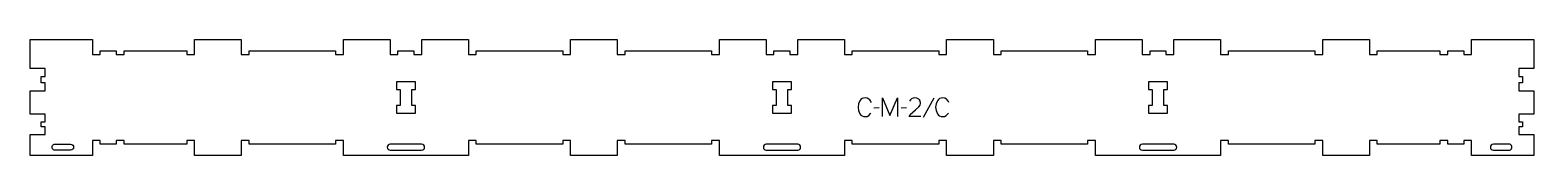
# Model space of a CAD drawing. Header units: millimetres. Extents: x -1200 to 1200, y -92 to 93.
import ezdxf

# ---------------------------------------------------------------- set-up
doc = ezdxf.new("R2010")
doc.units = ezdxf.units.MM
for name, color, linetype, true_color in [('1_ANYTOOL_1MMDEEP_LABELS_S', 2, 'Continuous', 0xffff00), ('3_ANYTOOL_CUTTHROUGH_INSID', 4, 'Continuous', 0x00ffff), ('4_ANYTOOL_CUTTHROUGH_OUTSI', 5, 'Continuous', 0x0000ff)]:
    doc.layers.add(name, color=color, linetype=linetype, true_color=true_color)

msp = doc.modelspace()

# ---------------------------------------------------------------- linework, layer by layer
at = {"layer": '1_ANYTOOL_1MMDEEP_LABELS_S'}
for p, q in [((155.2, -16.1), (146.4, -16.2)), ((198.7, -16.1), (189.9, -16.2)), ((242.5, -0.5), (225.3, -31.2))]:
    msp.add_line(p, q, dxfattribs=at)
for points in [[(142.6, -7.5, 0.131103), (138.8, -2.1), (136, -0.5), (132.7, 0), (130.1, -0.3), (127.8, -1.2), (125.9, -2.7), (124.3, -4.7), (122.3, -9.6), (121.6, -15), (122.3, -20.4), (124.4, -25.3), (126, -27.4), (128, -28.8), (130.3, -29.7), (133, -30), (135.9, -29.6), (138.3, -28.4), (141.9, -24.2)], [(266.1, -7.5, 0.131103), (262.3, -2.1), (259.6, -0.5), (256.3, 0), (253.7, -0.3), (251.4, -1.2), (249.5, -2.7), (247.9, -4.7), (245.8, -9.6), (245.1, -15), (245.8, -20.4), (247.9, -25.3), (249.6, -27.4), (251.5, -28.8), (253.9, -29.7), (256.6, -30), (259.4, -29.6), (261.8, -28.4), (265.4, -24.2)]]:
    msp.add_lwpolyline(points, format="xyb", dxfattribs=at)
for points in [[(160.3, -30), (160.3, 0), (172.3, -28.4), (184.3, -0.1), (184.3, -30)], [(221.3, -30), (203, -29.9), (204.5, -26.5), (213, -19.1), (218.5, -14.4), (220.2, -11.6), (220.8, -8.2), (220.2, -4.7), (219.4, -3.3), (218.3, -2.1), (215.4, -0.5), (211.9, 0), (209.1, -0.3), (206.8, -1.3), (204.9, -2.9), (203.4, -5.1)]]:
    msp.add_lwpolyline(points, dxfattribs=at)
at = {"layer": '3_ANYTOOL_CUTTHROUGH_INSID'}
for points in [[(-609.3, 13.4), (-609.3, -12.1), (-615.3, -12.1), (-615.3, -24.6), (-584.8, -24.6), (-584.8, -12.1), (-590.8, -12.1), (-590.8, 13.4), (-584.8, 13.4), (-584.8, 25.9), (-615.3, 25.9), (-615.3, 13.4)], [(-9.3, 13.4), (-9.3, -12.1), (-15.3, -12.1), (-15.3, -24.6), (15.2, -24.6), (15.2, -12.1), (9.2, -12.1), (9.2, 13.4), (15.2, 13.4), (15.2, 25.9), (-15.3, 25.9), (-15.3, 13.4)], [(590.7, 13.4), (590.7, -12.1), (584.7, -12.1), (584.7, -24.6), (615.2, -24.6), (615.2, -12.1), (609.2, -12.1), (609.2, 13.4), (615.2, 13.4), (615.2, 25.9), (584.7, 25.9), (584.7, 13.4)]]:
    msp.add_lwpolyline(points, close=True, dxfattribs=at)
for points in [[(-1135, -83.6), (-1160.7, -83.6), (-1161.5, -83.5), (-1162.3, -83.3), (-1163, -82.8), (-1164.1, -81.4), (-1164.7, -79.7), (-1164.7, -78), (-1164.1, -76.3), (-1163, -74.9), (-1162.3, -74.5), (-1161.5, -74.2), (-1160.7, -74.1), (-1135, -74.1, -1)], [(-625, -83.6), (-575, -83.6, 1), (-575, -74.1), (-625, -74.1, 1)], [(-25, -83.6), (25, -83.6, 1), (25, -74.1), (-25, -74.1, 1)], [(575, -83.6), (625, -83.6, 1), (625, -74.1), (575, -74.1, 1)], [(1135, -83.6), (1160.7, -83.6), (1161.5, -83.5), (1162.3, -83.3), (1163, -82.8), (1164.1, -81.4), (1164.7, -79.7), (1164.7, -78), (1164.1, -76.3), (1163, -74.9), (1162.3, -74.5), (1161.5, -74.2), (1160.7, -74.1), (1135, -74.1, 1)]]:
    msp.add_lwpolyline(points, format="xyb", close=True, dxfattribs=at)
at = {"layer": '4_ANYTOOL_CUTTHROUGH_OUTSI'}
msp.add_lwpolyline([(1199.7, 93.4), (1199.7, 46.9), (1176, 46.9, 0.414214), (1175.7, 46.6), (1175.7, 34.6, 0.414214), (1176, 34.4), (1181.7, 34.4), (1181.7, 23.9), (1176, 23.9, 0.414214), (1175.7, 23.6), (1175.7, 11.6, 0.414214), (1176, 11.4), (1199.7, 11.4), (1199.7, -26), (1176, -26, 0.414214), (1175.7, -26.3), (1175.7, -38.3, 0.414214), (1176, -38.5), (1181.7, -38.5), (1181.7, -46.1), (1176, -46.1, 0.414214), (1175.7, -46.4), (1175.7, -58.4, 0.414214), (1176, -58.6), (1199.7, -58.6), (1199.7, -92.1), (1100.2, -92.1), (1100.2, -68.4, 0.414214), (1100, -68.1), (1088, -68.1, 0.414214), (1087.7, -68.4), (1087.7, -74.1), (1062.2, -74.1), (1062.2, -68.4, 0.414214), (1062, -68.1), (1050, -68.1, 0.414214), (1049.7, -68.4), (1049.7, -74.1), (949.7, -74.1), (949.7, -68.4, 0.414214), (949.5, -68.1), (937.5, -68.1, 0.414214), (937.2, -68.4), (937.2, -92.1), (862.7, -92.1), (862.7, -68.4, 0.414214), (862.5, -68.1), (850.5, -68.1, 0.414214), (850.2, -68.4), (850.2, -74.1), (712.2, -74.1), (712.2, -68.4, 0.414214), (712, -68.1), (700, -68.1, 0.414214), (699.7, -68.4), (699.7, -92.1), (500.2, -92.1), (500.2, -68.4, 0.414214), (500, -68.1), (488, -68.1, 0.414214), (487.7, -68.4), (487.7, -74.1), (349.7, -74.1), (349.7, -68.4, 0.414214), (349.5, -68.1), (337.5, -68.1, 0.414214), (337.2, -68.4), (337.2, -92.1), (262.7, -92.1), (262.7, -68.4, 0.414214), (262.5, -68.1), (250.5, -68.1, 0.414214), (250.2, -68.4), (250.2, -74.1), (112.2, -74.1), (112.2, -68.4, 0.414214), (112, -68.1), (100, -68.1, 0.414214), (99.7, -68.4), (99.7, -92.1), (-99.8, -92.1), (-99.8, -68.4, 0.414214), (-100, -68.1), (-112, -68.1, 0.414214), (-112.3, -68.4), (-112.3, -74.1), (-250.3, -74.1), (-250.3, -68.4, 0.414214), (-250.5, -68.1), (-262.5, -68.1, 0.414214), (-262.8, -68.4), (-262.8, -92.1), (-337.3, -92.1), (-337.3, -68.4, 0.414214), (-337.5, -68.1), (-349.5, -68.1, 0.414214), (-349.8, -68.4), (-349.8, -74.1), (-487.8, -74.1), (-487.8, -68.4, 0.414214), (-488, -68.1), (-500, -68.1, 0.414214), (-500.3, -68.4), (-500.3, -92.1), (-699.8, -92.1), (-699.8, -68.4, 0.414214), (-700, -68.1), (-712, -68.1, 0.414214), (-712.3, -68.4), (-712.3, -74.1), (-850.3, -74.1), (-850.3, -68.4, 0.414214), (-850.5, -68.1), (-862.5, -68.1, 0.414214), (-862.8, -68.4), (-862.8, -92.1), (-937.3, -92.1), (-937.3, -68.4, 0.414214), (-937.5, -68.1), (-949.5, -68.1, 0.414214), (-949.8, -68.4), (-949.8, -74.1), (-1049.8, -74.1), (-1049.8, -68.4, 0.414214), (-1050, -68.1), (-1062, -68.1, 0.414214), (-1062.2, -68.4), (-1062.2, -74.1), (-1087.7, -74.1), (-1087.7, -68.4, 0.414214), (-1088, -68.1), (-1100, -68.1, 0.414214), (-1100.2, -68.4), (-1100.2, -92.1), (-1199.8, -92.1), (-1199.8, -58.6), (-1176, -58.6, 0.414214), (-1175.8, -58.4), (-1175.8, -46.4, 0.414214), (-1176, -46.1), (-1181.8, -46.1), (-1181.8, -38.5), (-1176, -38.5, 0.414214), (-1175.8, -38.3), (-1175.8, -26.3, 0.414214), (-1176, -26), (-1199.8, -26), (-1199.8, 11.4), (-1176, 11.4, 0.414214), (-1175.8, 11.6), (-1175.8, 23.6, 0.414214), (-1176, 23.9), (-1181.8, 23.9), (-1181.8, 34.4), (-1176, 34.4, 0.414214), (-1175.8, 34.6), (-1175.8, 46.6, 0.414214), (-1176, 46.9), (-1199.8, 46.9), (-1199.8, 93.4), (-1100.2, 93.4), (-1100.2, 69.6, 0.414214), (-1100, 69.4), (-1088, 69.4, 0.414214), (-1087.7, 69.6), (-1087.7, 75.4), (-1062.2, 75.4), (-1062.2, 69.6, 0.414214), (-1062, 69.4), (-1050, 69.4, 0.414214), (-1049.8, 69.6), (-1049.8, 75.4), (-949.8, 75.4), (-949.8, 69.6, 0.414214), (-949.5, 69.4), (-937.5, 69.4, 0.414214), (-937.3, 69.6), (-937.3, 93.4), (-862.8, 93.4), (-862.8, 69.6, 0.414214), (-862.5, 69.4), (-850.5, 69.4, 0.414214), (-850.3, 69.6), (-850.3, 75.4), (-712.3, 75.4), (-712.3, 69.6, 0.414214), (-712, 69.4), (-700, 69.4, 0.414214), (-699.8, 69.6), (-699.8, 93.4), (-625.3, 93.4), (-625.3, 69.6, 0.414214), (-625, 69.4), (-613, 69.4, 0.414214), (-612.8, 69.6), (-612.8, 75.4), (-587.3, 75.4), (-587.3, 69.6, 0.414214), (-587, 69.4), (-575, 69.4, 0.414214), (-574.8, 69.6), (-574.8, 93.4), (-500.3, 93.4), (-500.3, 69.6, 0.414214), (-500, 69.4), (-488, 69.4, 0.414214), (-487.8, 69.6), (-487.8, 75.4), (-349.8, 75.4), (-349.8, 69.6, 0.414214), (-349.5, 69.4), (-337.5, 69.4, 0.414214), (-337.3, 69.6), (-337.3, 93.4), (-262.8, 93.4), (-262.8, 69.6, 0.414214), (-262.5, 69.4), (-250.5, 69.4, 0.414214), (-250.3, 69.6), (-250.3, 75.4), (-112.3, 75.4), (-112.3, 69.6, 0.414214), (-112, 69.4), (-100, 69.4, 0.414214), (-99.8, 69.6), (-99.8, 93.4), (-25.3, 93.4), (-25.3, 69.6, 0.414214), (-25, 69.4), (-13, 69.4, 0.414214), (-12.8, 69.6), (-12.8, 75.4), (12.7, 75.4), (12.7, 69.6, 0.414214), (13, 69.4), (25, 69.4, 0.414214), (25.2, 69.6), (25.2, 93.4), (99.7, 93.4), (99.7, 69.6, 0.414214), (100, 69.4), (112, 69.4, 0.414214), (112.2, 69.6), (112.2, 75.4), (250.2, 75.4), (250.2, 69.6, 0.414214), (250.5, 69.4), (262.5, 69.4, 0.414214), (262.7, 69.6), (262.7, 93.4), (337.2, 93.4), (337.2, 69.6, 0.414214), (337.5, 69.4), (349.5, 69.4, 0.414214), (349.7, 69.6), (349.7, 75.4), (487.7, 75.4), (487.7, 69.6, 0.414214), (488, 69.4), (500, 69.4, 0.414214), (500.2, 69.6), (500.2, 93.4), (574.7, 93.4), (574.7, 69.6, 0.414214), (575, 69.4), (587, 69.4, 0.414214), (587.2, 69.6), (587.2, 75.4), (612.7, 75.4), (612.7, 69.6, 0.414214), (613, 69.4), (625, 69.4, 0.414214), (625.2, 69.6), (625.2, 93.4), (699.7, 93.4), (699.7, 69.6, 0.414214), (700, 69.4), (712, 69.4, 0.414214), (712.2, 69.6), (712.2, 75.4), (850.2, 75.4), (850.2, 69.6, 0.414214), (850.5, 69.4), (862.5, 69.4, 0.414214), (862.7, 69.6), (862.7, 93.4), (937.2, 93.4), (937.2, 69.6, 0.414214), (937.5, 69.4), (949.5, 69.4, 0.414214), (949.7, 69.6), (949.7, 75.4), (1049.7, 75.4), (1049.7, 69.6, 0.414214), (1050, 69.4), (1062, 69.4, 0.414214), (1062.2, 69.6), (1062.2, 75.4), (1087.7, 75.4), (1087.7, 69.6, 0.414214), (1088, 69.4), (1100, 69.4, 0.414214), (1100.2, 69.6), (1100.2, 93.4)], format="xyb", close=True, dxfattribs=at)

doc.saveas('drawing.dxf')
